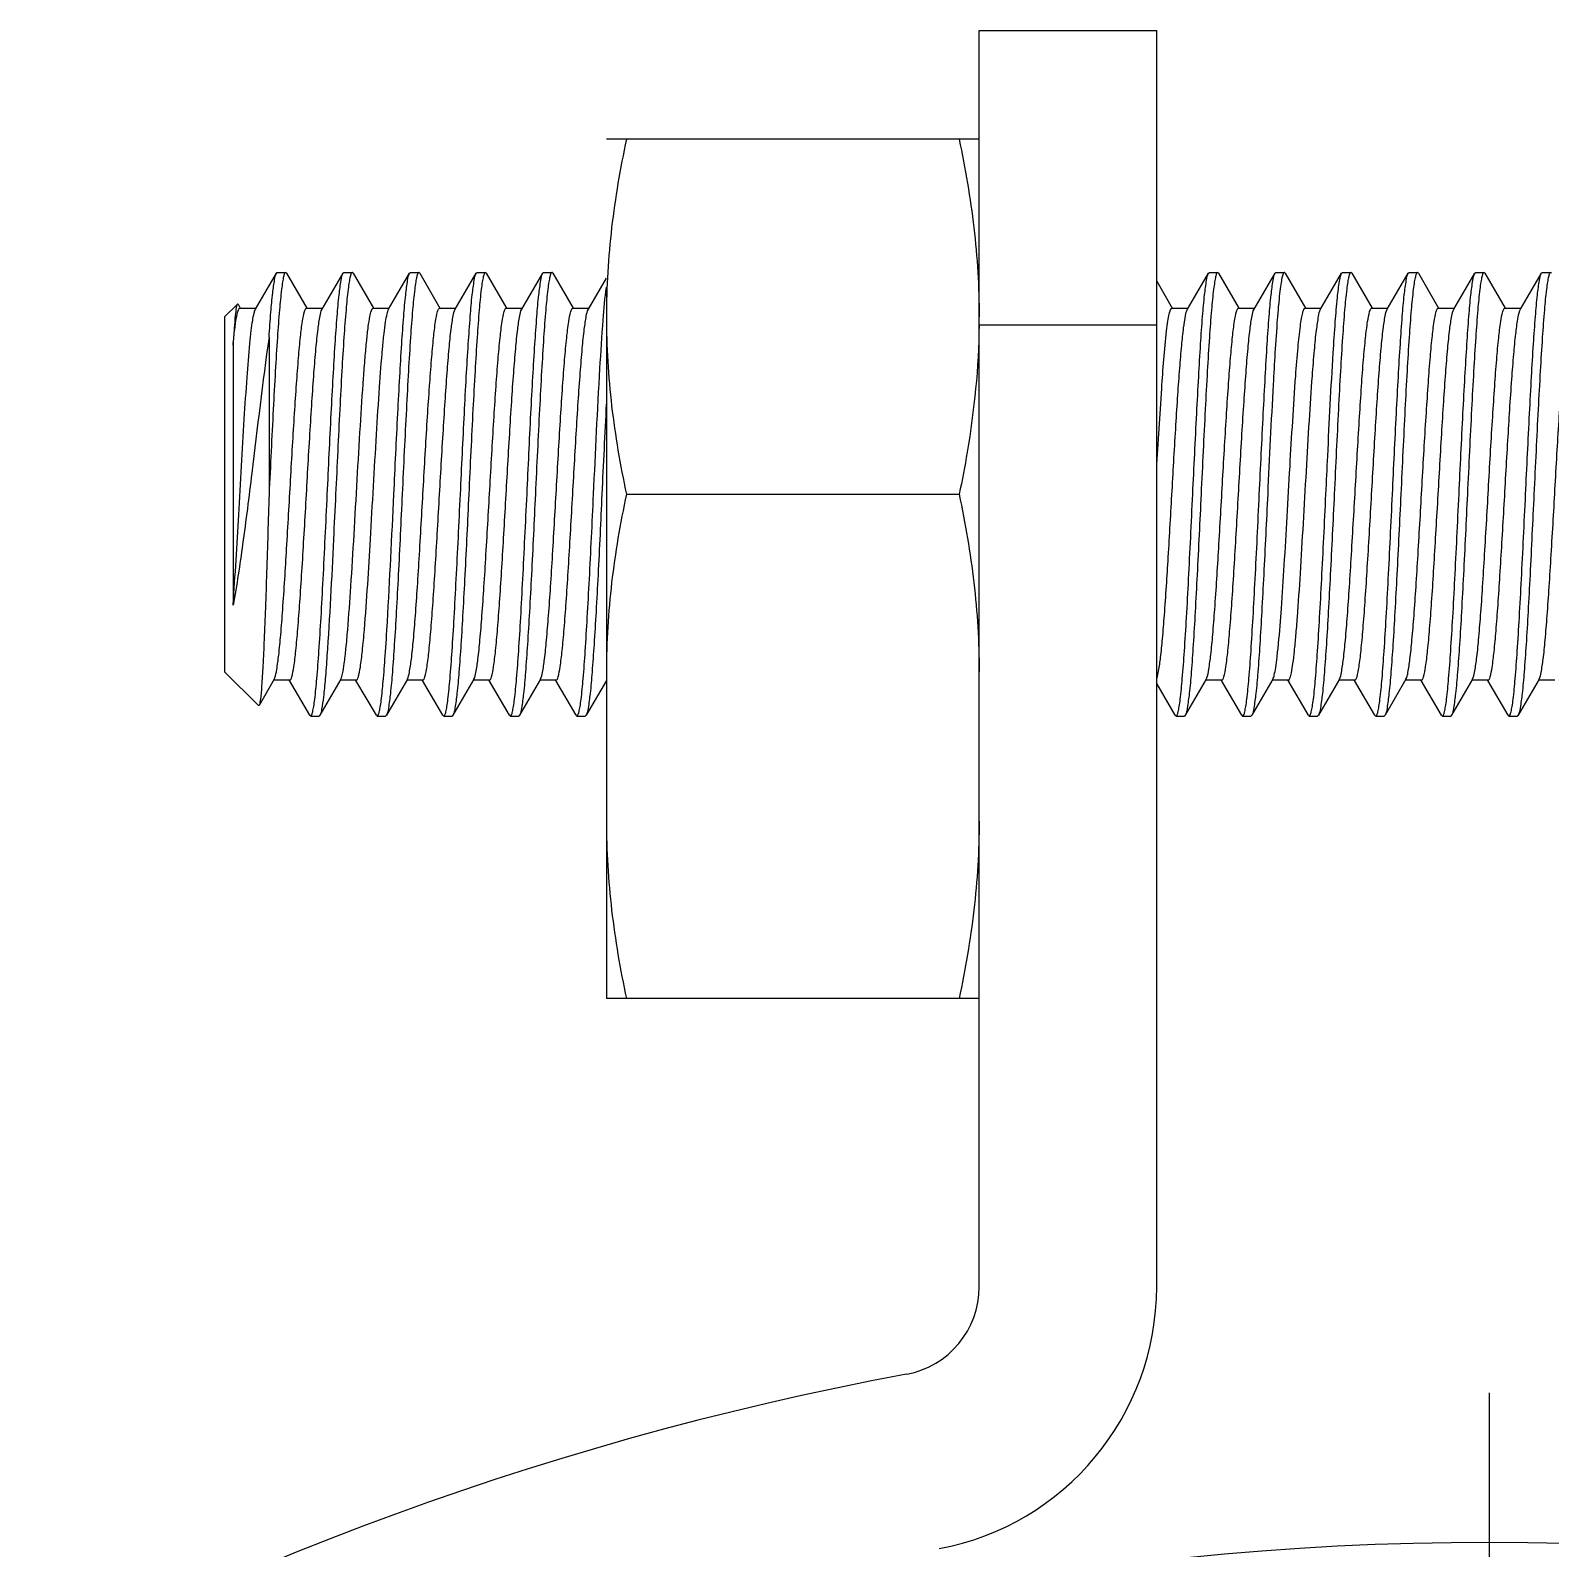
# Model space of a CAD drawing. Extents: x 1031190 to 1725648, y 733081 to 1571294.
# Drawn here: x 1158527.7 to 1158715.4, y 1236035.3 to 1236222.7 of the extents above; entities that cross this region are included whole.
import ezdxf

# ---------------------------------------------------------------- set-up
doc = ezdxf.new("R2010")
doc.units = 0
doc.header["$LTSCALE"] = 1000
doc.header["$MEASUREMENT"] = 0
doc.linetypes.add('CENTER', pattern=[8, 5, -1, 1, -1])

msp = doc.modelspace()

# ---------------------------------------------------------------- linework, layer by layer
at = {"linetype": 'Continuous'}
for p, q in [((1158644.84, 1236067.59), (1158644.84, 1236222.75)), ((1158644.84, 1236222.75), (1158666.76, 1236222.75)), ((1158666.76, 1236067.59), (1158666.76, 1236222.75)), ((1158644.84, 1236209.3), (1158598.82, 1236209.3)), ((1158555.51, 1236188.32), (1158558.1, 1236192.77)), ((1158558.21, 1236192.87), (1158559.24, 1236192.87)), ((1158559.34, 1236192.77), (1158559.24, 1236192.87)), ((1158559.34, 1236192.77), (1158561.85, 1236188.46)), ((1158563.73, 1236188.32), (1158566.32, 1236192.77)), ((1158566.32, 1236192.77), (1158566.43, 1236192.87)), ((1158566.43, 1236192.87), (1158567.45, 1236192.87)), ((1158567.56, 1236192.77), (1158567.46, 1236192.87)), ((1158567.56, 1236192.77), (1158570.07, 1236188.46)), ((1158571.94, 1236188.32), (1158574.54, 1236192.77)), ((1158574.54, 1236192.77), (1158574.64, 1236192.87)), ((1158574.64, 1236192.87), (1158575.67, 1236192.87)), ((1158575.78, 1236192.77), (1158575.67, 1236192.87)), ((1158575.78, 1236192.77), (1158578.28, 1236188.46)), ((1158580.16, 1236188.32), (1158582.76, 1236192.77)), ((1158582.76, 1236192.77), (1158582.86, 1236192.87)), ((1158582.86, 1236192.87), (1158583.89, 1236192.87)), ((1158584, 1236192.77), (1158583.89, 1236192.87)), ((1158584, 1236192.77), (1158586.5, 1236188.46)), ((1158588.38, 1236188.32), (1158590.97, 1236192.77)), ((1158590.97, 1236192.77), (1158591.08, 1236192.87)), ((1158591.08, 1236192.87), (1158592.11, 1236192.87)), ((1158592.22, 1236192.77), (1158594.72, 1236188.46)), ((1158596.6, 1236188.32), (1158598.82, 1236192.14)), ((1158666.76, 1236191.78), (1158668.69, 1236188.46)), ((1158670.56, 1236188.32), (1158673.16, 1236192.77)), ((1158673.16, 1236192.77), (1158673.27, 1236192.87)), ((1158673.27, 1236192.87), (1158674.29, 1236192.87)), ((1158674.4, 1236192.77), (1158674.29, 1236192.87)), ((1158674.4, 1236192.77), (1158676.9, 1236188.46)), ((1158678.78, 1236188.32), (1158681.38, 1236192.77)), ((1158681.38, 1236192.77), (1158681.48, 1236192.87)), ((1158681.48, 1236192.87), (1158682.51, 1236192.87)), ((1158682.62, 1236192.77), (1158685.12, 1236188.46)), ((1158687, 1236188.32), (1158689.59, 1236192.77)), ((1158689.59, 1236192.77), (1158689.7, 1236192.87)), ((1158689.7, 1236192.87), (1158690.73, 1236192.87)), ((1158690.84, 1236192.77), (1158690.73, 1236192.87)), ((1158690.84, 1236192.77), (1158693.34, 1236188.46)), ((1158695.22, 1236188.32), (1158697.81, 1236192.77)), ((1158697.81, 1236192.77), (1158697.92, 1236192.87)), ((1158697.92, 1236192.87), (1158698.95, 1236192.87)), ((1158699.06, 1236192.77), (1158698.95, 1236192.87)), ((1158699.06, 1236192.77), (1158701.56, 1236188.46)), ((1158703.44, 1236188.32), (1158706.03, 1236192.77)), ((1158706.03, 1236192.77), (1158706.14, 1236192.87)), ((1158706.14, 1236192.87), (1158707.17, 1236192.87)), ((1158707.28, 1236192.77), (1158707.17, 1236192.87)), ((1158707.28, 1236192.77), (1158709.78, 1236188.46)), ((1158711.66, 1236188.32), (1158714.25, 1236192.77)), ((1158714.25, 1236192.77), (1158714.36, 1236192.87)), ((1158714.36, 1236192.87), (1158715.39, 1236192.87)), ((1158715.49, 1236192.77), (1158715.39, 1236192.87)), ((1158598.82, 1236190.87), (1158598.82, 1236103.2)), ((1158551.7, 1236187.39), (1158553.27, 1236188.96)), ((1158551.7, 1236187.39), (1158551.7, 1236143.55)), ((1158553.35, 1236188.93), (1158553.27, 1236188.96)), ((1158553.35, 1236188.93), (1158553.63, 1236188.46)), ((1158553.58, 1236188.43), (1158555.57, 1236188.43)), ((1158561.8, 1236188.43), (1158563.79, 1236188.43)), ((1158570.02, 1236188.43), (1158572.01, 1236188.43)), ((1158578.24, 1236188.43), (1158580.23, 1236188.43)), ((1158586.45, 1236188.43), (1158588.44, 1236188.43)), ((1158594.67, 1236188.43), (1158596.66, 1236188.43)), ((1158668.64, 1236188.43), (1158670.63, 1236188.43)), ((1158676.86, 1236188.43), (1158678.85, 1236188.43)), ((1158685.08, 1236188.43), (1158687.07, 1236188.43)), ((1158693.29, 1236188.43), (1158695.28, 1236188.43)), ((1158701.51, 1236188.43), (1158703.5, 1236188.43)), ((1158709.73, 1236188.43), (1158711.72, 1236188.43)), ((1158711.58, 1236188.14), (1158711.66, 1236188.32)), ((1158644.84, 1236186.39), (1158666.76, 1236186.39)), ((1158552.74, 1236183.89), (1158552.74, 1236151.77)), ((1158557.18, 1236184.86), (1158557.18, 1236165.46)), ((1158601.29, 1236165.47), (1158642.38, 1236165.47)), ((1158551.7, 1236143.55), (1158555.88, 1236139.38)), ((1158557.82, 1236142.62), (1158555.95, 1236139.4)), ((1158559.74, 1236142.51), (1158557.75, 1236142.51)), ((1158557.82, 1236142.62), (1158557.89, 1236142.78)), ((1158562.21, 1236138.17), (1158559.7, 1236142.49)), ((1158566.04, 1236142.62), (1158563.45, 1236138.17)), ((1158567.96, 1236142.51), (1158565.97, 1236142.51)), ((1158570.43, 1236138.17), (1158567.91, 1236142.49)), ((1158574.26, 1236142.62), (1158571.67, 1236138.17)), ((1158576.18, 1236142.51), (1158574.19, 1236142.51)), ((1158578.65, 1236138.17), (1158576.13, 1236142.49)), ((1158582.47, 1236142.62), (1158579.89, 1236138.17)), ((1158584.4, 1236142.51), (1158582.41, 1236142.51)), ((1158586.86, 1236138.17), (1158584.35, 1236142.49)), ((1158590.69, 1236142.62), (1158588.11, 1236138.17)), ((1158592.62, 1236142.51), (1158590.63, 1236142.51)), ((1158595.08, 1236138.17), (1158592.57, 1236142.49)), ((1158598.82, 1236142.47), (1158596.33, 1236138.17)), ((1158672.88, 1236142.62), (1158670.29, 1236138.17)), ((1158674.8, 1236142.51), (1158672.81, 1236142.51)), ((1158672.88, 1236142.62), (1158672.95, 1236142.79)), ((1158677.27, 1236138.17), (1158674.75, 1236142.49)), ((1158681.09, 1236142.62), (1158678.51, 1236138.17)), ((1158683.02, 1236142.51), (1158681.03, 1236142.51)), ((1158685.49, 1236138.17), (1158682.97, 1236142.49)), ((1158689.31, 1236142.62), (1158686.73, 1236138.17)), ((1158691.24, 1236142.51), (1158689.25, 1236142.51)), ((1158693.7, 1236138.17), (1158691.19, 1236142.49)), ((1158697.53, 1236142.62), (1158694.95, 1236138.17)), ((1158699.46, 1236142.51), (1158697.47, 1236142.51)), ((1158701.92, 1236138.17), (1158699.41, 1236142.49)), ((1158705.75, 1236142.62), (1158703.17, 1236138.17)), ((1158707.68, 1236142.51), (1158705.69, 1236142.51)), ((1158710.14, 1236138.17), (1158707.63, 1236142.49)), ((1158713.97, 1236142.62), (1158711.39, 1236138.17)), ((1158715.89, 1236142.51), (1158713.9, 1236142.51)), ((1158669.05, 1236138.17), (1158666.76, 1236142.1)), ((1158555.95, 1236139.4), (1158555.88, 1236139.38)), ((1158562.21, 1236138.17), (1158562.32, 1236138.08)), ((1158562.32, 1236138.08), (1158563.35, 1236138.08)), ((1158570.43, 1236138.17), (1158570.53, 1236138.08)), ((1158570.53, 1236138.08), (1158571.56, 1236138.08)), ((1158571.67, 1236138.17), (1158571.56, 1236138.08)), ((1158578.65, 1236138.17), (1158578.75, 1236138.08)), ((1158578.75, 1236138.08), (1158579.78, 1236138.08)), ((1158579.89, 1236138.17), (1158579.78, 1236138.08)), ((1158586.86, 1236138.17), (1158586.97, 1236138.08)), ((1158586.97, 1236138.08), (1158588, 1236138.08)), ((1158588.11, 1236138.17), (1158588, 1236138.08)), ((1158595.08, 1236138.17), (1158595.19, 1236138.08)), ((1158595.19, 1236138.08), (1158596.22, 1236138.08)), ((1158596.33, 1236138.17), (1158596.22, 1236138.08)), ((1158669.05, 1236138.17), (1158669.16, 1236138.08)), ((1158669.16, 1236138.08), (1158670.19, 1236138.08)), ((1158670.29, 1236138.17), (1158670.19, 1236138.08)), ((1158677.27, 1236138.17), (1158677.37, 1236138.08)), ((1158677.37, 1236138.08), (1158678.4, 1236138.08)), ((1158678.51, 1236138.17), (1158678.4, 1236138.08)), ((1158685.49, 1236138.17), (1158685.59, 1236138.08)), ((1158685.59, 1236138.08), (1158686.62, 1236138.08)), ((1158686.73, 1236138.17), (1158686.62, 1236138.08)), ((1158693.7, 1236138.17), (1158693.81, 1236138.08)), ((1158693.81, 1236138.08), (1158694.84, 1236138.08)), ((1158694.95, 1236138.17), (1158694.84, 1236138.08)), ((1158701.92, 1236138.17), (1158702.03, 1236138.08)), ((1158702.03, 1236138.08), (1158703.06, 1236138.08)), ((1158703.17, 1236138.17), (1158703.06, 1236138.08)), ((1158710.14, 1236138.17), (1158710.25, 1236138.08)), ((1158710.25, 1236138.08), (1158711.28, 1236138.08)), ((1158644.84, 1236103.2), (1158598.82, 1236103.2))]:
    msp.add_line(p, q, dxfattribs=at)
at = {"color": 0, "linetype": 'CENTER'}
msp.add_line((1158707.85, 1235287.29), (1158707.85, 1236054.51), dxfattribs=at)
at = {"linetype": 'Continuous'}
msp.add_circle((1158707.85, 1235670.9), 365.17, dxfattribs=at)
for centre, radius, start, end in [((1160727.91, 1236066.34), 2131.95, 177.03534, 177.33485), ((1158633.89, 1236067.59), 10.96, 280.562, 0), ((1158633.89, 1236067.59), 32.87, 280.562, 0), ((1158707.85, 1235670.9), 392.57, 100.562, 180)]:
    msp.add_arc(centre, radius, start, end, dxfattribs=at)
for points, knots in [([(1158601.29, 1236209.3), (1158600.53, 1236205.69), (1158599.28, 1236198.43), (1158598.82, 1236191.06), (1158598.82, 1236187.39)], [0, 0, 0, 0, 0.500766, 1, 1, 1, 1]), ([(1158642.38, 1236209.3), (1158643.13, 1236205.69), (1158644.38, 1236198.43), (1158644.84, 1236191.06), (1158644.84, 1236187.39)], [0, 0, 0, 0, 0.500766, 1, 1, 1, 1]), ([(1158559.24, 1236192.87), (1158559.18, 1236192.87), (1158559.05, 1236192.64), (1158558.96, 1236192.27), (1158558.83, 1236191.6), (1158558.65, 1236190.25), (1158558.43, 1236187.96), (1158558.19, 1236184.59), (1158557.94, 1236180.49), (1158557.69, 1236175.81), (1158557.43, 1236170.74), (1158557.27, 1236167.24), (1158557.18, 1236165.46)], [0, 0, 0, 0, 0.006675, 0.021733, 0.045899, 0.079115, 0.171509, 0.295573, 0.446611, 0.618863, 0.80571, 1, 1, 1, 1]), ([(1158557.18, 1236184.86), (1158557.25, 1236185.89), (1158557.39, 1236187.71), (1158557.59, 1236190.09), (1158557.83, 1236191.69), (1158557.96, 1236192.53), (1158558.1, 1236192.77)], [0, 0, 0, 0, 0.387273, 0.6883, 0.894185, 1, 1, 1, 1]), ([(1158558.1, 1236192.77), (1158558.11, 1236192.8), (1158558.14, 1236192.84), (1158558.19, 1236192.87), (1158558.21, 1236192.87)], [0, 0, 0, 0, 0.600066, 1, 1, 1, 1]), ([(1158564.37, 1236165.47), (1158564.53, 1236168.79), (1158564.76, 1236173.63), (1158565.09, 1236179.81), (1158565.32, 1236183.82), (1158565.56, 1236187.18), (1158565.78, 1236189.82), (1158566.03, 1236191.58), (1158566.16, 1236192.51), (1158566.32, 1236192.77)], [0, 0, 0, 0, 0.364023, 0.530316, 0.678347, 0.803037, 0.900138, 0.966413, 1, 1, 1, 1]), ([(1158567.46, 1236192.87), (1158567.39, 1236192.87), (1158567.27, 1236192.64), (1158567.18, 1236192.27), (1158567.05, 1236191.6), (1158566.87, 1236190.25), (1158566.65, 1236187.96), (1158566.4, 1236184.6), (1158566.15, 1236180.5), (1158565.9, 1236175.82), (1158565.65, 1236170.75), (1158565.49, 1236167.25), (1158565.4, 1236165.47)], [0, 0, 0, 0, 0.006671, 0.021724, 0.045885, 0.079095, 0.17148, 0.295534, 0.446569, 0.618825, 0.805687, 1, 1, 1, 1]), ([(1158572.59, 1236165.47), (1158572.75, 1236168.79), (1158572.98, 1236173.63), (1158573.31, 1236179.81), (1158573.54, 1236183.82), (1158573.78, 1236187.18), (1158574, 1236189.82), (1158574.25, 1236191.58), (1158574.38, 1236192.51), (1158574.54, 1236192.77)], [0, 0, 0, 0, 0.364025, 0.530318, 0.678348, 0.803036, 0.900137, 0.966414, 1, 1, 1, 1]), ([(1158575.67, 1236192.87), (1158575.61, 1236192.87), (1158575.49, 1236192.64), (1158575.4, 1236192.27), (1158575.27, 1236191.6), (1158575.09, 1236190.25), (1158574.87, 1236187.96), (1158574.62, 1236184.6), (1158574.37, 1236180.5), (1158574.12, 1236175.82), (1158573.87, 1236170.75), (1158573.7, 1236167.25), (1158573.62, 1236165.47)], [0, 0, 0, 0, 0.006671, 0.021723, 0.045883, 0.079092, 0.171477, 0.295531, 0.446566, 0.618823, 0.805686, 1, 1, 1, 1]), ([(1158580.81, 1236165.47), (1158580.97, 1236168.79), (1158581.2, 1236173.63), (1158581.52, 1236179.81), (1158581.76, 1236183.82), (1158582, 1236187.18), (1158582.21, 1236189.82), (1158582.47, 1236191.58), (1158582.6, 1236192.51), (1158582.76, 1236192.77)], [0, 0, 0, 0, 0.364025, 0.530318, 0.678348, 0.803036, 0.900137, 0.966414, 1, 1, 1, 1]), ([(1158583.89, 1236192.87), (1158583.83, 1236192.87), (1158583.71, 1236192.64), (1158583.61, 1236192.27), (1158583.48, 1236191.6), (1158583.3, 1236190.25), (1158583.09, 1236187.96), (1158582.84, 1236184.6), (1158582.59, 1236180.5), (1158582.34, 1236175.82), (1158582.09, 1236170.75), (1158581.92, 1236167.25), (1158581.84, 1236165.47)], [0, 0, 0, 0, 0.00667, 0.021722, 0.045881, 0.07909, 0.171474, 0.295528, 0.446564, 0.618821, 0.805685, 1, 1, 1, 1]), ([(1158589.03, 1236165.47), (1158589.18, 1236168.79), (1158589.41, 1236173.63), (1158589.74, 1236179.81), (1158589.98, 1236183.82), (1158590.22, 1236187.18), (1158590.43, 1236189.82), (1158590.69, 1236191.58), (1158590.82, 1236192.51), (1158590.97, 1236192.77)], [0, 0, 0, 0, 0.364025, 0.530318, 0.678349, 0.803036, 0.900137, 0.966414, 1, 1, 1, 1]), ([(1158592.11, 1236192.87), (1158592.05, 1236192.87), (1158591.93, 1236192.64), (1158591.83, 1236192.27), (1158591.7, 1236191.6), (1158591.52, 1236190.25), (1158591.3, 1236187.96), (1158591.06, 1236184.6), (1158590.81, 1236180.5), (1158590.56, 1236175.82), (1158590.31, 1236170.75), (1158590.14, 1236167.25), (1158590.06, 1236165.47)], [0, 0, 0, 0, 0.006675, 0.021731, 0.045894, 0.079107, 0.171496, 0.295551, 0.446583, 0.618835, 0.805691, 1, 1, 1, 1]), ([(1158592.22, 1236192.77), (1158592.2, 1236192.8), (1158592.18, 1236192.84), (1158592.13, 1236192.87), (1158592.11, 1236192.87)], [0, 0, 0, 0, 0.600342, 1, 1, 1, 1]), ([(1158597.24, 1236165.47), (1158597.49, 1236170.65), (1158597.82, 1236177.83), (1158598.36, 1236186.36), (1158598.64, 1236189.71), (1158598.82, 1236191.06)], [0, 0, 0, 0, 0.606527, 0.840991, 1, 1, 1, 1]), ([(1158671.21, 1236165.47), (1158671.37, 1236168.79), (1158671.6, 1236173.63), (1158671.93, 1236179.81), (1158672.16, 1236183.82), (1158672.4, 1236187.18), (1158672.62, 1236189.82), (1158672.87, 1236191.58), (1158673, 1236192.51), (1158673.16, 1236192.77)], [0, 0, 0, 0, 0.364034, 0.530328, 0.678356, 0.803044, 0.900143, 0.966415, 1, 1, 1, 1]), ([(1158674.29, 1236192.87), (1158674.23, 1236192.87), (1158674.11, 1236192.64), (1158674.02, 1236192.27), (1158673.89, 1236191.6), (1158673.71, 1236190.25), (1158673.49, 1236187.96), (1158673.24, 1236184.6), (1158672.99, 1236180.5), (1158672.74, 1236175.82), (1158672.49, 1236170.75), (1158672.32, 1236167.25), (1158672.24, 1236165.47)], [0, 0, 0, 0, 0.006691, 0.021767, 0.045945, 0.079169, 0.17157, 0.295628, 0.44665, 0.618882, 0.805717, 1, 1, 1, 1]), ([(1158679.43, 1236165.47), (1158679.59, 1236168.79), (1158679.82, 1236173.63), (1158680.15, 1236179.81), (1158680.38, 1236183.82), (1158680.62, 1236187.18), (1158680.83, 1236189.82), (1158681.09, 1236191.58), (1158681.22, 1236192.51), (1158681.38, 1236192.77)], [0, 0, 0, 0, 0.364034, 0.530327, 0.678355, 0.803043, 0.900143, 0.966415, 1, 1, 1, 1]), ([(1158682.51, 1236192.87), (1158682.44, 1236192.87), (1158682.31, 1236192.58), (1158682.2, 1236192.12), (1158682.06, 1236191.28), (1158681.92, 1236190.16), (1158681.78, 1236188.73), (1158681.58, 1236186.28), (1158681.45, 1236184.31), (1158681.36, 1236182.92)], [0, 0, 0, 0, 0.021805, 0.073036, 0.155592, 0.268964, 0.411896, 0.582786, 1, 1, 1, 1]), ([(1158682.62, 1236192.77), (1158682.61, 1236192.8), (1158682.58, 1236192.84), (1158682.53, 1236192.87), (1158682.51, 1236192.87)], [0, 0, 0, 0, 0.600474, 1, 1, 1, 1]), ([(1158688.55, 1236182.92), (1158688.63, 1236184.2), (1158688.78, 1236186.48), (1158689.03, 1236189.43), (1158689.24, 1236191.33), (1158689.44, 1236192.33), (1158689.53, 1236192.66), (1158689.59, 1236192.77)], [0, 0, 0, 0, 0.387696, 0.690539, 0.896873, 0.961452, 1, 1, 1, 1]), ([(1158690.73, 1236192.87), (1158690.67, 1236192.87), (1158690.55, 1236192.64), (1158690.45, 1236192.27), (1158690.32, 1236191.6), (1158690.14, 1236190.25), (1158689.92, 1236187.96), (1158689.68, 1236184.6), (1158689.43, 1236180.5), (1158689.18, 1236175.82), (1158688.93, 1236170.75), (1158688.76, 1236167.25), (1158688.68, 1236165.47)], [0, 0, 0, 0, 0.006669, 0.02172, 0.045878, 0.079088, 0.171477, 0.295537, 0.446568, 0.61882, 0.805683, 1, 1, 1, 1]), ([(1158695.87, 1236165.47), (1158696.02, 1236168.79), (1158696.25, 1236173.63), (1158696.58, 1236179.81), (1158696.82, 1236183.82), (1158697.06, 1236187.18), (1158697.27, 1236189.82), (1158697.53, 1236191.58), (1158697.66, 1236192.51), (1158697.81, 1236192.77)], [0, 0, 0, 0, 0.364023, 0.530311, 0.678335, 0.803027, 0.900135, 0.966413, 1, 1, 1, 1]), ([(1158698.95, 1236192.87), (1158698.89, 1236192.87), (1158698.77, 1236192.64), (1158698.67, 1236192.27), (1158698.54, 1236191.6), (1158698.36, 1236190.25), (1158698.14, 1236187.96), (1158697.9, 1236184.6), (1158697.65, 1236180.5), (1158697.4, 1236175.82), (1158697.15, 1236170.75), (1158696.98, 1236167.25), (1158696.9, 1236165.47)], [0, 0, 0, 0, 0.00667, 0.021722, 0.045882, 0.079092, 0.171482, 0.295542, 0.446572, 0.618823, 0.805684, 1, 1, 1, 1]), ([(1158704.08, 1236165.47), (1158704.24, 1236168.79), (1158704.47, 1236173.63), (1158704.8, 1236179.81), (1158705.04, 1236183.82), (1158705.28, 1236187.18), (1158705.49, 1236189.82), (1158705.74, 1236191.58), (1158705.88, 1236192.51), (1158706.03, 1236192.77)], [0, 0, 0, 0, 0.364024, 0.530311, 0.678335, 0.803027, 0.900135, 0.966414, 1, 1, 1, 1]), ([(1158707.17, 1236192.87), (1158707.11, 1236192.87), (1158706.99, 1236192.64), (1158706.89, 1236192.27), (1158706.76, 1236191.6), (1158706.58, 1236190.25), (1158706.36, 1236187.96), (1158706.12, 1236184.6), (1158705.87, 1236180.5), (1158705.62, 1236175.82), (1158705.37, 1236170.75), (1158705.2, 1236167.25), (1158705.11, 1236165.47)], [0, 0, 0, 0, 0.006671, 0.021724, 0.045885, 0.079096, 0.171487, 0.295547, 0.446577, 0.618826, 0.805686, 1, 1, 1, 1]), ([(1158712.3, 1236165.47), (1158712.46, 1236168.79), (1158712.69, 1236173.63), (1158713.02, 1236179.81), (1158713.25, 1236183.82), (1158713.5, 1236187.18), (1158713.71, 1236189.82), (1158713.96, 1236191.58), (1158714.1, 1236192.51), (1158714.25, 1236192.77)], [0, 0, 0, 0, 0.364024, 0.530311, 0.678335, 0.803027, 0.900135, 0.966414, 1, 1, 1, 1]), ([(1158715.39, 1236192.87), (1158715.33, 1236192.87), (1158715.2, 1236192.64), (1158715.11, 1236192.27), (1158714.98, 1236191.6), (1158714.8, 1236190.25), (1158714.58, 1236187.96), (1158714.34, 1236184.6), (1158714.09, 1236180.5), (1158713.84, 1236175.82), (1158713.58, 1236170.75), (1158713.42, 1236167.25), (1158713.33, 1236165.47)], [0, 0, 0, 0, 0.006677, 0.021737, 0.045904, 0.079119, 0.171516, 0.295578, 0.446605, 0.618846, 0.805696, 1, 1, 1, 1]), ([(1158553.27, 1236188.96), (1158553.24, 1236188.92), (1158553.19, 1236188.77), (1158553.09, 1236188.3), (1158552.99, 1236187.34), (1158552.86, 1236185.8), (1158552.78, 1236184.58), (1158552.74, 1236183.89)], [0, 0, 0, 0, 0.030031, 0.087347, 0.285412, 0.591997, 1, 1, 1, 1]), ([(1158552.74, 1236183.89), (1158552.81, 1236184.54), (1158552.92, 1236185.64), (1158553.12, 1236187.13), (1158553.29, 1236187.89), (1158553.46, 1236188.43), (1158553.58, 1236188.43)], [0, 0, 0, 0, 0.420456, 0.730326, 0.922693, 1, 1, 1, 1]), ([(1158552.74, 1236151.77), (1158553.01, 1236155.48), (1158553.34, 1236161.21), (1158553.77, 1236168.88), (1158554.11, 1236174.55), (1158554.44, 1236179.58), (1158554.72, 1236183.23), (1158554.97, 1236185.57), (1158555.13, 1236186.82), (1158555.3, 1236187.7), (1158555.42, 1236188.17), (1158555.51, 1236188.32)], [0, 0, 0, 0, 0.30446, 0.46946, 0.627882, 0.768787, 0.882469, 0.926584, 0.961179, 0.985723, 1, 1, 1, 1]), ([(1158557.89, 1236142.78), (1158558.01, 1236143.11), (1158558.18, 1236144.07), (1158558.42, 1236145.84), (1158558.65, 1236148.31), (1158558.99, 1236152.68), (1158559.38, 1236159.05), (1158559.76, 1236165.8), (1158560.08, 1236171.37), (1158560.32, 1236175.34), (1158560.56, 1236178.96), (1158560.8, 1236182.12), (1158561.03, 1236184.7), (1158561.25, 1236186.59), (1158561.47, 1236187.76), (1158561.63, 1236188.27), (1158561.75, 1236188.43), (1158561.8, 1236188.43)], [0, 0, 0, 0, 0.023329, 0.062811, 0.117241, 0.184783, 0.349527, 0.534449, 0.626544, 0.714121, 0.794147, 0.863852, 0.92084, 0.963175, 0.989517, 0.99656, 1, 1, 1, 1]), ([(1158559.74, 1236142.51), (1158559.8, 1236142.51), (1158559.92, 1236142.67), (1158560.08, 1236143.2), (1158560.3, 1236144.42), (1158560.52, 1236146.38), (1158560.76, 1236149.04), (1158561, 1236152.3), (1158561.25, 1236156.03), (1158561.49, 1236160.1), (1158561.82, 1236165.77), (1158562.13, 1236171.4), (1158562.47, 1236176.77), (1158562.71, 1236180.29), (1158562.95, 1236183.27), (1158563.18, 1236185.62), (1158563.43, 1236187.22), (1158563.58, 1236188.07), (1158563.73, 1236188.32)], [0, 0, 0, 0, 0.003516, 0.010771, 0.037949, 0.081609, 0.140308, 0.211978, 0.294061, 0.383613, 0.477416, 0.664254, 0.750572, 0.827952, 0.893624, 0.945254, 0.981055, 1, 1, 1, 1]), ([(1158566.89, 1236148.73), (1158567.04, 1236150.52), (1158567.32, 1236154.43), (1158567.69, 1236160.61), (1158568.06, 1236167.22), (1158568.43, 1236173.67), (1158568.76, 1236178.69), (1158569.03, 1236182.2), (1158569.22, 1236184.32), (1158569.4, 1236186), (1158569.59, 1236187.29), (1158569.74, 1236187.97), (1158569.91, 1236188.43), (1158570.02, 1236188.43)], [0, 0, 0, 0, 0.134735, 0.294625, 0.465613, 0.632623, 0.780938, 0.843915, 0.897532, 0.94062, 0.972276, 0.991945, 1, 1, 1, 1]), ([(1158568.95, 1236148.73), (1158569.26, 1236152.45), (1158569.61, 1236158.35), (1158570.07, 1236166.4), (1158570.43, 1236172.66), (1158570.79, 1236178.34), (1158571.09, 1236182.49), (1158571.36, 1236185.17), (1158571.54, 1236186.62), (1158571.72, 1236187.62), (1158571.85, 1236188.15), (1158571.94, 1236188.32)], [0, 0, 0, 0, 0.282028, 0.446286, 0.60859, 0.75578, 0.875942, 0.92276, 0.959436, 0.985284, 1, 1, 1, 1]), ([(1158574.26, 1236142.62), (1158574.4, 1236142.88), (1158574.55, 1236143.73), (1158574.8, 1236145.33), (1158575.03, 1236147.68), (1158575.27, 1236150.66), (1158575.51, 1236154.17), (1158575.85, 1236159.55), (1158576.16, 1236165.17), (1158576.49, 1236170.85), (1158576.73, 1236174.92), (1158576.98, 1236178.65), (1158577.22, 1236181.9), (1158577.46, 1236184.57), (1158577.68, 1236186.53), (1158577.9, 1236187.74), (1158578.06, 1236188.27), (1158578.18, 1236188.43), (1158578.24, 1236188.43)], [0, 0, 0, 0, 0.018976, 0.054803, 0.106453, 0.172139, 0.249526, 0.335845, 0.52267, 0.61646, 0.705998, 0.788066, 0.859722, 0.918408, 0.962058, 0.98923, 0.996486, 1, 1, 1, 1]), ([(1158576.18, 1236142.51), (1158576.24, 1236142.51), (1158576.35, 1236142.67), (1158576.52, 1236143.2), (1158576.74, 1236144.42), (1158576.96, 1236146.38), (1158577.2, 1236149.04), (1158577.44, 1236152.3), (1158577.68, 1236156.03), (1158577.93, 1236160.1), (1158578.25, 1236165.77), (1158578.57, 1236171.4), (1158578.91, 1236176.77), (1158579.15, 1236180.29), (1158579.39, 1236183.27), (1158579.61, 1236185.62), (1158579.86, 1236187.22), (1158580.02, 1236188.07), (1158580.16, 1236188.32)], [0, 0, 0, 0, 0.003515, 0.010772, 0.03795, 0.08161, 0.140308, 0.211979, 0.294061, 0.383612, 0.477415, 0.664252, 0.75057, 0.827951, 0.893623, 0.945254, 0.981055, 1, 1, 1, 1]), ([(1158582.47, 1236142.62), (1158582.62, 1236142.88), (1158582.77, 1236143.73), (1158583.02, 1236145.33), (1158583.25, 1236147.68), (1158583.49, 1236150.66), (1158583.73, 1236154.17), (1158584.06, 1236159.55), (1158584.38, 1236165.17), (1158584.71, 1236170.85), (1158584.95, 1236174.92), (1158585.19, 1236178.65), (1158585.43, 1236181.9), (1158585.68, 1236184.57), (1158585.9, 1236186.53), (1158586.12, 1236187.74), (1158586.28, 1236188.27), (1158586.4, 1236188.43), (1158586.45, 1236188.43)], [0, 0, 0, 0, 0.018976, 0.054803, 0.106454, 0.172139, 0.249526, 0.335844, 0.522668, 0.616459, 0.705997, 0.788065, 0.859722, 0.918409, 0.962059, 0.989231, 0.996484, 1, 1, 1, 1]), ([(1158584.4, 1236142.51), (1158584.45, 1236142.51), (1158584.57, 1236142.67), (1158584.74, 1236143.2), (1158584.95, 1236144.42), (1158585.18, 1236146.38), (1158585.42, 1236149.04), (1158585.66, 1236152.3), (1158585.9, 1236156.03), (1158586.15, 1236160.1), (1158586.47, 1236165.77), (1158586.79, 1236171.4), (1158587.12, 1236176.77), (1158587.36, 1236180.29), (1158587.61, 1236183.27), (1158587.83, 1236185.62), (1158588.08, 1236187.22), (1158588.23, 1236188.07), (1158588.38, 1236188.32)], [0, 0, 0, 0, 0.003517, 0.010771, 0.037949, 0.081609, 0.140308, 0.211978, 0.294062, 0.383613, 0.477416, 0.664254, 0.750571, 0.827951, 0.893624, 0.945254, 0.981055, 1, 1, 1, 1]), ([(1158590.69, 1236142.62), (1158590.84, 1236142.88), (1158590.99, 1236143.73), (1158591.24, 1236145.33), (1158591.46, 1236147.68), (1158591.71, 1236150.66), (1158591.95, 1236154.17), (1158592.28, 1236159.55), (1158592.6, 1236165.17), (1158592.93, 1236170.85), (1158593.17, 1236174.92), (1158593.41, 1236178.65), (1158593.65, 1236181.9), (1158593.89, 1236184.57), (1158594.12, 1236186.53), (1158594.34, 1236187.74), (1158594.5, 1236188.27), (1158594.62, 1236188.43), (1158594.67, 1236188.43)], [0, 0, 0, 0, 0.018976, 0.054803, 0.106453, 0.172139, 0.249527, 0.335846, 0.52267, 0.61646, 0.705997, 0.788065, 0.859721, 0.918408, 0.962058, 0.98923, 0.996486, 1, 1, 1, 1]), ([(1158592.62, 1236142.51), (1158592.67, 1236142.51), (1158592.79, 1236142.67), (1158592.95, 1236143.2), (1158593.17, 1236144.42), (1158593.4, 1236146.38), (1158593.64, 1236149.04), (1158593.88, 1236152.3), (1158594.12, 1236156.03), (1158594.37, 1236160.1), (1158594.69, 1236165.77), (1158595.01, 1236171.4), (1158595.34, 1236176.77), (1158595.58, 1236180.29), (1158595.83, 1236183.27), (1158596.05, 1236185.62), (1158596.3, 1236187.22), (1158596.45, 1236188.07), (1158596.6, 1236188.32)], [0, 0, 0, 0, 0.003515, 0.010772, 0.03795, 0.08161, 0.140308, 0.211978, 0.294061, 0.383612, 0.477415, 0.664253, 0.750571, 0.827951, 0.893624, 0.945254, 0.981055, 1, 1, 1, 1]), ([(1158598.82, 1236187.39), (1158598.82, 1236183.71), (1158599.28, 1236176.34), (1158600.53, 1236169.08), (1158601.29, 1236165.47)], [0, 0, 0, 0, 0.499234, 1, 1, 1, 1]), ([(1158666.76, 1236142.72), (1158666.89, 1236143.02), (1158667.05, 1236143.89), (1158667.28, 1236145.52), (1158667.5, 1236147.82), (1158667.83, 1236151.95), (1158668.22, 1236158.04), (1158668.66, 1236165.88), (1158669.04, 1236172.56), (1158669.36, 1236177.61), (1158669.59, 1236180.88), (1158669.83, 1236183.64), (1158670.04, 1236185.81), (1158670.28, 1236187.29), (1158670.43, 1236188.08), (1158670.56, 1236188.32)], [0, 0, 0, 0, 0.02104, 0.057496, 0.108353, 0.171995, 0.329001, 0.508126, 0.686035, 0.767202, 0.83956, 0.900746, 0.948777, 0.982144, 1, 1, 1, 1]), ([(1158667.99, 1236185.65), (1158668.04, 1236186.06), (1158668.12, 1236186.74), (1158668.29, 1236187.64), (1158668.41, 1236188.13), (1158668.56, 1236188.43), (1158668.64, 1236188.43)], [0, 0, 0, 0, 0.419149, 0.725719, 0.916884, 1, 1, 1, 1]), ([(1158672.95, 1236142.79), (1158673.08, 1236143.13), (1158673.24, 1236144.1), (1158673.48, 1236145.88), (1158673.71, 1236148.35), (1158674.05, 1236152.73), (1158674.44, 1236159.1), (1158674.82, 1236165.85), (1158675.14, 1236171.41), (1158675.38, 1236175.37), (1158675.62, 1236178.99), (1158675.86, 1236182.13), (1158676.09, 1236184.71), (1158676.31, 1236186.6), (1158676.53, 1236187.76), (1158676.69, 1236188.27), (1158676.8, 1236188.43), (1158676.86, 1236188.43)], [0, 0, 0, 0, 0.023633, 0.063368, 0.11799, 0.185658, 0.350471, 0.535259, 0.627237, 0.714679, 0.794564, 0.864136, 0.921007, 0.963252, 0.989537, 0.996564, 1, 1, 1, 1]), ([(1158674.8, 1236142.51), (1158674.86, 1236142.51), (1158674.98, 1236142.67), (1158675.14, 1236143.2), (1158675.36, 1236144.42), (1158675.58, 1236146.38), (1158675.82, 1236149.04), (1158676.06, 1236152.3), (1158676.31, 1236156.03), (1158676.55, 1236160.1), (1158676.87, 1236165.77), (1158677.19, 1236171.4), (1158677.53, 1236176.77), (1158677.77, 1236180.29), (1158678.01, 1236183.27), (1158678.24, 1236185.62), (1158678.48, 1236187.22), (1158678.64, 1236188.07), (1158678.78, 1236188.32)], [0, 0, 0, 0, 0.003516, 0.010771, 0.037949, 0.081609, 0.140308, 0.211978, 0.294061, 0.383613, 0.477416, 0.664254, 0.750572, 0.827952, 0.893624, 0.945254, 0.981055, 1, 1, 1, 1]), ([(1158683.92, 1236180.09), (1158684.01, 1236181.26), (1158684.17, 1236183.31), (1158684.42, 1236185.69), (1158684.62, 1236187.1), (1158684.76, 1236187.8), (1158684.87, 1236188.2), (1158685.01, 1236188.43), (1158685.08, 1236188.43)], [0, 0, 0, 0, 0.415728, 0.728657, 0.841879, 0.924583, 0.976407, 1, 1, 1, 1]), ([(1158685.98, 1236180.09), (1158686.06, 1236181.15), (1158686.21, 1236183.03), (1158686.44, 1236185.49), (1158686.7, 1236187.16), (1158686.85, 1236188.06), (1158687, 1236188.32)], [0, 0, 0, 0, 0.381837, 0.682377, 0.890569, 1, 1, 1, 1]), ([(1158689.31, 1236142.62), (1158689.46, 1236142.88), (1158689.61, 1236143.73), (1158689.86, 1236145.33), (1158690.08, 1236147.68), (1158690.33, 1236150.66), (1158690.57, 1236154.17), (1158690.9, 1236159.55), (1158691.22, 1236165.17), (1158691.55, 1236170.85), (1158691.79, 1236174.92), (1158692.03, 1236178.65), (1158692.27, 1236181.9), (1158692.51, 1236184.57), (1158692.74, 1236186.53), (1158692.96, 1236187.74), (1158693.12, 1236188.27), (1158693.24, 1236188.43), (1158693.29, 1236188.43)], [0, 0, 0, 0, 0.018976, 0.054803, 0.106453, 0.172139, 0.249526, 0.335844, 0.522668, 0.616459, 0.705997, 0.788065, 0.859722, 0.918409, 0.962059, 0.989231, 0.996484, 1, 1, 1, 1]), ([(1158691.24, 1236142.51), (1158691.29, 1236142.51), (1158691.41, 1236142.67), (1158691.58, 1236143.2), (1158691.79, 1236144.42), (1158692.02, 1236146.38), (1158692.26, 1236149.04), (1158692.5, 1236152.3), (1158692.74, 1236156.03), (1158692.99, 1236160.1), (1158693.31, 1236165.77), (1158693.63, 1236171.4), (1158693.96, 1236176.77), (1158694.2, 1236180.29), (1158694.45, 1236183.27), (1158694.67, 1236185.62), (1158694.92, 1236187.22), (1158695.07, 1236188.07), (1158695.22, 1236188.32)], [0, 0, 0, 0, 0.003517, 0.010771, 0.037949, 0.081609, 0.140308, 0.211978, 0.294062, 0.383613, 0.477416, 0.664254, 0.750571, 0.827951, 0.893624, 0.945254, 0.981055, 1, 1, 1, 1]), ([(1158697.53, 1236142.62), (1158697.68, 1236142.88), (1158697.83, 1236143.73), (1158698.08, 1236145.33), (1158698.3, 1236147.68), (1158698.55, 1236150.66), (1158698.79, 1236154.17), (1158699.12, 1236159.55), (1158699.44, 1236165.17), (1158699.76, 1236170.85), (1158700.01, 1236174.92), (1158700.25, 1236178.65), (1158700.49, 1236181.9), (1158700.73, 1236184.57), (1158700.96, 1236186.53), (1158701.18, 1236187.74), (1158701.34, 1236188.27), (1158701.46, 1236188.43), (1158701.51, 1236188.43)], [0, 0, 0, 0, 0.018976, 0.054803, 0.106454, 0.17214, 0.249527, 0.335846, 0.52267, 0.61646, 0.705997, 0.788065, 0.859721, 0.918408, 0.962058, 0.98923, 0.996486, 1, 1, 1, 1]), ([(1158699.46, 1236142.51), (1158699.51, 1236142.51), (1158699.63, 1236142.67), (1158699.79, 1236143.2), (1158700.01, 1236144.42), (1158700.24, 1236146.38), (1158700.48, 1236149.04), (1158700.72, 1236152.3), (1158700.96, 1236156.03), (1158701.2, 1236160.1), (1158701.53, 1236165.77), (1158701.85, 1236171.4), (1158702.18, 1236176.77), (1158702.42, 1236180.29), (1158702.67, 1236183.27), (1158702.89, 1236185.62), (1158703.14, 1236187.22), (1158703.29, 1236188.07), (1158703.44, 1236188.32)], [0, 0, 0, 0, 0.003515, 0.010772, 0.03795, 0.08161, 0.140308, 0.211978, 0.294061, 0.383612, 0.477415, 0.664253, 0.750571, 0.827951, 0.893624, 0.945254, 0.981055, 1, 1, 1, 1]), ([(1158705.75, 1236142.62), (1158705.9, 1236142.88), (1158706.05, 1236143.73), (1158706.3, 1236145.33), (1158706.52, 1236147.68), (1158706.77, 1236150.66), (1158707.01, 1236154.17), (1158707.34, 1236159.55), (1158707.66, 1236165.17), (1158707.98, 1236170.85), (1158708.23, 1236174.92), (1158708.47, 1236178.65), (1158708.71, 1236181.9), (1158708.95, 1236184.57), (1158709.18, 1236186.53), (1158709.39, 1236187.74), (1158709.56, 1236188.27), (1158709.68, 1236188.43), (1158709.73, 1236188.43)], [0, 0, 0, 0, 0.018976, 0.054803, 0.106453, 0.172139, 0.249526, 0.335844, 0.522668, 0.616459, 0.705997, 0.788066, 0.859722, 0.918409, 0.962059, 0.989231, 0.996484, 1, 1, 1, 1]), ([(1158707.68, 1236142.51), (1158707.73, 1236142.51), (1158707.85, 1236142.67), (1158708.01, 1236143.18), (1158708.22, 1236144.34), (1158708.44, 1236146.23), (1158708.68, 1236148.8), (1158708.91, 1236151.95), (1158709.15, 1236155.56), (1158709.39, 1236159.52), (1158709.71, 1236165.08), (1158710.09, 1236171.82), (1158710.48, 1236178.19), (1158710.82, 1236182.57), (1158711.05, 1236185.04), (1158711.29, 1236186.83), (1158711.45, 1236187.8), (1158711.58, 1236188.14)], [0, 0, 0, 0, 0.003434, 0.010455, 0.036717, 0.078926, 0.135751, 0.205269, 0.285098, 0.372487, 0.464418, 0.649153, 0.813994, 0.881712, 0.93641, 0.976246, 1, 1, 1, 1]), ([(1158713.97, 1236142.62), (1158714.11, 1236142.88), (1158714.27, 1236143.73), (1158714.52, 1236145.33), (1158714.74, 1236147.68), (1158714.98, 1236150.66), (1158715.23, 1236154.17), (1158715.56, 1236159.55), (1158715.88, 1236165.17), (1158716.2, 1236170.85), (1158716.45, 1236174.92), (1158716.69, 1236178.65), (1158716.93, 1236181.9), (1158717.17, 1236184.57), (1158717.39, 1236186.53), (1158717.61, 1236187.74), (1158717.77, 1236188.27), (1158717.89, 1236188.43), (1158717.95, 1236188.43)], [0, 0, 0, 0, 0.018976, 0.054804, 0.106454, 0.17214, 0.249527, 0.335846, 0.52267, 0.61646, 0.705997, 0.788065, 0.859721, 0.918408, 0.962058, 0.98923, 0.996485, 1, 1, 1, 1]), ([(1158644.84, 1236186.39), (1158644.78, 1236181.13), (1158644.06, 1236174.1), (1158642.74, 1236167.2), (1158642.38, 1236165.47)], [0, 0, 0, 0, 0.749247, 1, 1, 1, 1]), ([(1158666.76, 1236168.56), (1158666.95, 1236171.88), (1158667.3, 1236177.58), (1158667.71, 1236183.28), (1158667.99, 1236185.65)], [0, 0, 0, 0, 0.5822, 1, 1, 1, 1]), ([(1158557.18, 1236184.86), (1158556.38, 1236179.29), (1158555.4, 1236170.74), (1158554.01, 1236159.7), (1158553.21, 1236154.26), (1158552.74, 1236151.77)], [0, 0, 0, 0, 0.506249, 0.772205, 1, 1, 1, 1]), ([(1158681.36, 1236182.92), (1158681.28, 1236181.62), (1158680.95, 1236175.81), (1158680.67, 1236169.99), (1158680.46, 1236165.47)], [0, 0, 0, 0, 0.222854, 1, 1, 1, 1]), ([(1158687.65, 1236165.47), (1158687.72, 1236167.04), (1158688, 1236172.86), (1158688.29, 1236178.67), (1158688.55, 1236182.92)], [0, 0, 0, 0, 0.269629, 1, 1, 1, 1]), ([(1158681.09, 1236142.62), (1158681.19, 1236142.78), (1158681.31, 1236143.27), (1158681.48, 1236144.18), (1158681.64, 1236145.49), (1158681.9, 1236147.92), (1158682.19, 1236151.71), (1158682.53, 1236156.93), (1158682.87, 1236162.77), (1158683.31, 1236170.57), (1158683.65, 1236176.36), (1158683.92, 1236180.09)], [0, 0, 0, 0, 0.014411, 0.03932, 0.074484, 0.119335, 0.234772, 0.377376, 0.53685, 0.701654, 1, 1, 1, 1]), ([(1158683.02, 1236142.51), (1158683.12, 1236142.51), (1158683.28, 1236142.92), (1158683.42, 1236143.53), (1158683.61, 1236144.7), (1158683.78, 1236146.21), (1158683.96, 1236148.13), (1158684.22, 1236151.32), (1158684.52, 1236155.95), (1158684.88, 1236161.96), (1158685.23, 1236168.26), (1158685.59, 1236174.33), (1158685.84, 1236178.25), (1158685.98, 1236180.09)], [0, 0, 0, 0, 0.00779, 0.0265, 0.0566, 0.097641, 0.148856, 0.209253, 0.352681, 0.516622, 0.688119, 0.853597, 1, 1, 1, 1]), ([(1158557.18, 1236165.46), (1158557.08, 1236162.24), (1158556.94, 1236157.56), (1158556.74, 1236151.58), (1158556.59, 1236147.74), (1158556.44, 1236144.53), (1158556.29, 1236142.07), (1158556.17, 1236140.52), (1158556.05, 1236139.73), (1158556, 1236139.48), (1158555.95, 1236139.4)], [0, 0, 0, 0, 0.370357, 0.538445, 0.687344, 0.811856, 0.907558, 0.970977, 0.989835, 1, 1, 1, 1]), ([(1158562.32, 1236138.08), (1158562.38, 1236138.08), (1158562.5, 1236138.3), (1158562.59, 1236138.67), (1158562.72, 1236139.34), (1158562.9, 1236140.69), (1158563.12, 1236142.98), (1158563.37, 1236146.34), (1158563.62, 1236150.44), (1158563.87, 1236155.12), (1158564.12, 1236160.19), (1158564.29, 1236163.69), (1158564.37, 1236165.47)], [0, 0, 0, 0, 0.006671, 0.021724, 0.045884, 0.079096, 0.17149, 0.295552, 0.446588, 0.618834, 0.805687, 1, 1, 1, 1]), ([(1158565.4, 1236165.47), (1158565.31, 1236163.62), (1158564.99, 1236156.96), (1158564.67, 1236150.3), (1158564.33, 1236145.5)], [0, 0, 0, 0, 0.278134, 1, 1, 1, 1]), ([(1158571.52, 1236145.5), (1158571.62, 1236146.9), (1158572.03, 1236153.56), (1158572.34, 1236160.22), (1158572.59, 1236165.47)], [0, 0, 0, 0, 0.211307, 1, 1, 1, 1]), ([(1158573.62, 1236165.47), (1158573.46, 1236162.15), (1158573.23, 1236157.31), (1158572.9, 1236151.13), (1158572.67, 1236147.13), (1158572.43, 1236143.76), (1158572.21, 1236141.13), (1158571.96, 1236139.37), (1158571.83, 1236138.43), (1158571.67, 1236138.17)], [0, 0, 0, 0, 0.363953, 0.530215, 0.678233, 0.802927, 0.900053, 0.966366, 1, 1, 1, 1]), ([(1158578.75, 1236138.08), (1158578.81, 1236138.08), (1158578.94, 1236138.3), (1158579.03, 1236138.67), (1158579.16, 1236139.34), (1158579.34, 1236140.69), (1158579.56, 1236142.98), (1158579.8, 1236146.34), (1158580.05, 1236150.44), (1158580.3, 1236155.12), (1158580.56, 1236160.19), (1158580.72, 1236163.69), (1158580.81, 1236165.47)], [0, 0, 0, 0, 0.006668, 0.021718, 0.045876, 0.079086, 0.171476, 0.295536, 0.446573, 0.618823, 0.805681, 1, 1, 1, 1]), ([(1158581.84, 1236165.47), (1158581.68, 1236162.15), (1158581.45, 1236157.31), (1158581.12, 1236151.13), (1158580.89, 1236147.13), (1158580.64, 1236143.76), (1158580.43, 1236141.13), (1158580.18, 1236139.37), (1158580.04, 1236138.43), (1158579.89, 1236138.17)], [0, 0, 0, 0, 0.363954, 0.530216, 0.678234, 0.802928, 0.900053, 0.966366, 1, 1, 1, 1]), ([(1158586.97, 1236138.08), (1158587.03, 1236138.08), (1158587.15, 1236138.3), (1158587.25, 1236138.67), (1158587.38, 1236139.34), (1158587.56, 1236140.69), (1158587.78, 1236142.98), (1158588.02, 1236146.34), (1158588.27, 1236150.44), (1158588.52, 1236155.12), (1158588.77, 1236160.19), (1158588.94, 1236163.69), (1158589.03, 1236165.47)], [0, 0, 0, 0, 0.006668, 0.021718, 0.045876, 0.079086, 0.171475, 0.295535, 0.446572, 0.618822, 0.80568, 1, 1, 1, 1]), ([(1158590.06, 1236165.47), (1158589.9, 1236162.15), (1158589.67, 1236157.31), (1158589.34, 1236151.13), (1158589.1, 1236147.13), (1158588.86, 1236143.76), (1158588.65, 1236141.13), (1158588.4, 1236139.37), (1158588.26, 1236138.43), (1158588.11, 1236138.17)], [0, 0, 0, 0, 0.363954, 0.530216, 0.678234, 0.802928, 0.900053, 0.966366, 1, 1, 1, 1]), ([(1158595.19, 1236138.08), (1158595.25, 1236138.08), (1158595.37, 1236138.3), (1158595.47, 1236138.67), (1158595.6, 1236139.34), (1158595.78, 1236140.69), (1158596, 1236142.98), (1158596.24, 1236146.34), (1158596.49, 1236150.44), (1158596.74, 1236155.12), (1158596.99, 1236160.19), (1158597.16, 1236163.69), (1158597.24, 1236165.47)], [0, 0, 0, 0, 0.006668, 0.021718, 0.045876, 0.079085, 0.171474, 0.295534, 0.446571, 0.618822, 0.80568, 1, 1, 1, 1]), ([(1158598.27, 1236165.47), (1158598.12, 1236162.15), (1158597.89, 1236157.31), (1158597.56, 1236151.13), (1158597.32, 1236147.13), (1158597.08, 1236143.76), (1158596.87, 1236141.13), (1158596.62, 1236139.37), (1158596.48, 1236138.43), (1158596.33, 1236138.17)], [0, 0, 0, 0, 0.363963, 0.530234, 0.678252, 0.80294, 0.900059, 0.966367, 1, 1, 1, 1]), ([(1158601.29, 1236165.47), (1158600.53, 1236161.86), (1158599.28, 1236154.6), (1158598.82, 1236147.23), (1158598.82, 1236143.55)], [0, 0, 0, 0, 0.500766, 1, 1, 1, 1]), ([(1158642.38, 1236165.47), (1158643.13, 1236161.86), (1158644.38, 1236154.6), (1158644.84, 1236147.23), (1158644.84, 1236143.55)], [0, 0, 0, 0, 0.500766, 1, 1, 1, 1]), ([(1158669.16, 1236138.08), (1158669.22, 1236138.08), (1158669.34, 1236138.3), (1158669.43, 1236138.67), (1158669.56, 1236139.34), (1158669.74, 1236140.69), (1158669.96, 1236142.98), (1158670.21, 1236146.34), (1158670.46, 1236150.44), (1158670.71, 1236155.12), (1158670.96, 1236160.19), (1158671.13, 1236163.69), (1158671.21, 1236165.47)], [0, 0, 0, 0, 0.006678, 0.02174, 0.045907, 0.079122, 0.171514, 0.295572, 0.446605, 0.618852, 0.805699, 1, 1, 1, 1]), ([(1158672.24, 1236165.47), (1158672.08, 1236162.15), (1158671.85, 1236157.31), (1158671.52, 1236151.13), (1158671.29, 1236147.13), (1158671.05, 1236143.76), (1158670.83, 1236141.13), (1158670.58, 1236139.37), (1158670.45, 1236138.43), (1158670.29, 1236138.17)], [0, 0, 0, 0, 0.363957, 0.530228, 0.678248, 0.802941, 0.900059, 0.966367, 1, 1, 1, 1]), ([(1158677.37, 1236138.08), (1158677.44, 1236138.08), (1158677.56, 1236138.3), (1158677.65, 1236138.67), (1158677.78, 1236139.34), (1158677.96, 1236140.69), (1158678.18, 1236142.98), (1158678.43, 1236146.34), (1158678.67, 1236150.44), (1158678.93, 1236155.12), (1158679.18, 1236160.19), (1158679.34, 1236163.69), (1158679.43, 1236165.47)], [0, 0, 0, 0, 0.006679, 0.021741, 0.045909, 0.079125, 0.171517, 0.295575, 0.446608, 0.618855, 0.8057, 1, 1, 1, 1]), ([(1158680.46, 1236165.47), (1158680.3, 1236162.15), (1158680.07, 1236157.31), (1158679.74, 1236151.13), (1158679.51, 1236147.13), (1158679.27, 1236143.76), (1158679.05, 1236141.13), (1158678.8, 1236139.37), (1158678.67, 1236138.43), (1158678.51, 1236138.17)], [0, 0, 0, 0, 0.363957, 0.530228, 0.678248, 0.802941, 0.900059, 0.966367, 1, 1, 1, 1]), ([(1158685.59, 1236138.08), (1158685.65, 1236138.08), (1158685.77, 1236138.3), (1158685.87, 1236138.67), (1158686, 1236139.34), (1158686.18, 1236140.69), (1158686.4, 1236142.98), (1158686.64, 1236146.34), (1158686.89, 1236150.44), (1158687.14, 1236155.12), (1158687.4, 1236160.19), (1158687.56, 1236163.69), (1158687.65, 1236165.47)], [0, 0, 0, 0, 0.006679, 0.021742, 0.045911, 0.079127, 0.17152, 0.295578, 0.446611, 0.618857, 0.805701, 1, 1, 1, 1]), ([(1158688.68, 1236165.47), (1158688.52, 1236162.15), (1158688.29, 1236157.31), (1158687.96, 1236151.13), (1158687.73, 1236147.13), (1158687.48, 1236143.76), (1158687.27, 1236141.13), (1158687.02, 1236139.37), (1158686.88, 1236138.43), (1158686.73, 1236138.17)], [0, 0, 0, 0, 0.363957, 0.530226, 0.678247, 0.802941, 0.90006, 0.966367, 1, 1, 1, 1]), ([(1158693.81, 1236138.08), (1158693.87, 1236138.08), (1158693.99, 1236138.3), (1158694.09, 1236138.67), (1158694.22, 1236139.34), (1158694.4, 1236140.69), (1158694.62, 1236142.98), (1158694.86, 1236146.35), (1158695.11, 1236150.45), (1158695.36, 1236155.12), (1158695.61, 1236160.19), (1158695.78, 1236163.69), (1158695.87, 1236165.47)], [0, 0, 0, 0, 0.006683, 0.02175, 0.045922, 0.079141, 0.171538, 0.295598, 0.446629, 0.61887, 0.805706, 1, 1, 1, 1]), ([(1158696.9, 1236165.47), (1158696.74, 1236162.15), (1158696.51, 1236157.31), (1158696.18, 1236151.13), (1158695.94, 1236147.13), (1158695.7, 1236143.76), (1158695.49, 1236141.13), (1158695.24, 1236139.37), (1158695.1, 1236138.43), (1158694.95, 1236138.17)], [0, 0, 0, 0, 0.363957, 0.530226, 0.678247, 0.802941, 0.90006, 0.966367, 1, 1, 1, 1]), ([(1158702.03, 1236138.08), (1158702.09, 1236138.08), (1158702.21, 1236138.3), (1158702.31, 1236138.67), (1158702.44, 1236139.34), (1158702.62, 1236140.69), (1158702.84, 1236142.98), (1158703.08, 1236146.35), (1158703.33, 1236150.45), (1158703.58, 1236155.12), (1158703.83, 1236160.19), (1158704, 1236163.69), (1158704.08, 1236165.47)], [0, 0, 0, 0, 0.006684, 0.021752, 0.045924, 0.079143, 0.171541, 0.295601, 0.446632, 0.618872, 0.805707, 1, 1, 1, 1]), ([(1158705.11, 1236165.47), (1158704.96, 1236162.15), (1158704.73, 1236157.31), (1158704.4, 1236151.13), (1158704.16, 1236147.13), (1158703.92, 1236143.76), (1158703.71, 1236141.13), (1158703.45, 1236139.37), (1158703.32, 1236138.43), (1158703.17, 1236138.17)], [0, 0, 0, 0, 0.363957, 0.530226, 0.678246, 0.80294, 0.90006, 0.966367, 1, 1, 1, 1]), ([(1158710.25, 1236138.08), (1158710.31, 1236138.08), (1158710.43, 1236138.3), (1158710.53, 1236138.67), (1158710.66, 1236139.34), (1158710.84, 1236140.69), (1158711.05, 1236142.98), (1158711.3, 1236146.35), (1158711.55, 1236150.45), (1158711.8, 1236155.12), (1158712.05, 1236160.19), (1158712.22, 1236163.69), (1158712.3, 1236165.47)], [0, 0, 0, 0, 0.006684, 0.021753, 0.045926, 0.079145, 0.171544, 0.295605, 0.446635, 0.618874, 0.805708, 1, 1, 1, 1]), ([(1158713.33, 1236165.47), (1158713.17, 1236162.15), (1158712.94, 1236157.31), (1158712.62, 1236151.13), (1158712.38, 1236147.13), (1158712.14, 1236143.76), (1158711.93, 1236141.13), (1158711.67, 1236139.37), (1158711.54, 1236138.43), (1158711.39, 1236138.17)], [0, 0, 0, 0, 0.363958, 0.530225, 0.678246, 0.80294, 0.900061, 0.966367, 1, 1, 1, 1]), ([(1158566.04, 1236142.62), (1158566.16, 1236142.83), (1158566.3, 1236143.49), (1158566.51, 1236144.74), (1158566.7, 1236146.56), (1158566.83, 1236147.95), (1158566.89, 1236148.73)], [0, 0, 0, 0, 0.114396, 0.322354, 0.620115, 1, 1, 1, 1]), ([(1158567.96, 1236142.51), (1158568.02, 1236142.51), (1158568.13, 1236142.67), (1158568.3, 1236143.19), (1158568.51, 1236144.38), (1158568.73, 1236146.31), (1158568.88, 1236147.85), (1158568.95, 1236148.73)], [0, 0, 0, 0, 0.02517, 0.076888, 0.270466, 0.581536, 1, 1, 1, 1]), ([(1158564.33, 1236145.5), (1158564.27, 1236144.55), (1158564.14, 1236142.86), (1158563.94, 1236140.66), (1158563.72, 1236139.18), (1158563.59, 1236138.4), (1158563.45, 1236138.17)], [0, 0, 0, 0, 0.386706, 0.687054, 0.892925, 1, 1, 1, 1]), ([(1158570.53, 1236138.08), (1158570.59, 1236138.08), (1158570.71, 1236138.28), (1158570.8, 1236138.62), (1158570.93, 1236139.24), (1158571.1, 1236140.49), (1158571.31, 1236142.61), (1158571.45, 1236144.44), (1158571.52, 1236145.5)], [0, 0, 0, 0, 0.022932, 0.073811, 0.155357, 0.267403, 0.579563, 1, 1, 1, 1]), ([(1158563.45, 1236138.17), (1158563.44, 1236138.14), (1158563.41, 1236138.1), (1158563.37, 1236138.08), (1158563.35, 1236138.08)], [0, 0, 0, 0, 0.600595, 1, 1, 1, 1]), ([(1158711.39, 1236138.17), (1158711.37, 1236138.14), (1158711.34, 1236138.1), (1158711.3, 1236138.08), (1158711.28, 1236138.08)], [0, 0, 0, 0, 0.60039, 1, 1, 1, 1]), ([(1158598.82, 1236125.12), (1158598.82, 1236121.44), (1158599.28, 1236114.08), (1158600.53, 1236106.81), (1158601.29, 1236103.2)], [0, 0, 0, 0, 0.499234, 1, 1, 1, 1]), ([(1158644.84, 1236125.12), (1158644.84, 1236121.44), (1158644.38, 1236114.08), (1158643.13, 1236106.81), (1158642.38, 1236103.2)], [0, 0, 0, 0, 0.499234, 1, 1, 1, 1])]:
    msp.add_open_spline(points, degree=3, knots=knots, dxfattribs=at)

doc.saveas('drawing.dxf')
